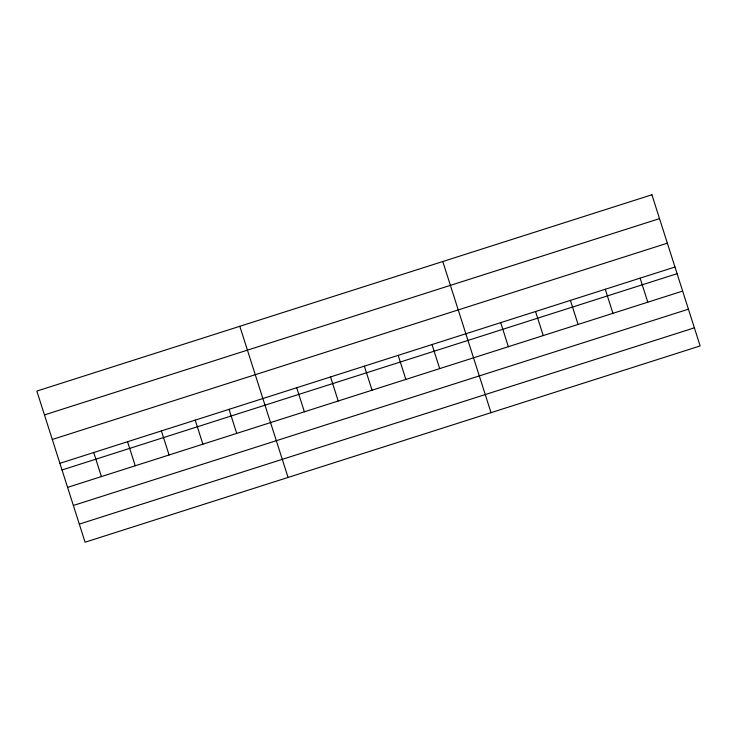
<?xml version="1.0" encoding="UTF-8"?>
<svg xmlns="http://www.w3.org/2000/svg" width="737" height="737" viewBox="0 0 737 737"><rect width="100%" height="100%" fill="white"/><g stroke="black" fill="none" stroke-linecap="round" stroke-linejoin="round"><path stroke-width="1.11" d="M44.46 414.913L659.523 218.622M52.299 439.473L667.363 243.182M59.909 463.315L674.972 267.024M62.028 469.976L677.091 273.685M67.583 487.369L682.646 291.078M73.359 505.471L688.422 309.181M79.31 524.118L694.374 327.827M640.112 278.144L647.795 302.198M605.261 289.272L612.935 313.326M570.41 300.392L578.084 324.446M535.55 311.521L543.233 335.575M500.699 322.64L508.373 346.694M442.79 261.515L491.026 412.665M432.02 344.557L439.694 368.611M398.192 355.354L405.866 379.408M364.364 366.151L372.038 390.205M330.535 376.948L338.209 401.002M296.707 387.745L304.381 411.799M239.82 326.298L288.056 477.447M229.05 409.339L236.724 433.393M195.222 420.136L202.896 444.19M161.394 430.924L169.068 454.978M127.565 441.721L135.24 465.775M93.737 452.518L101.411 476.572M651.913 194.78L36.85 391.071L85.087 542.22L700.15 345.929L651.913 194.78"/></g></svg>
